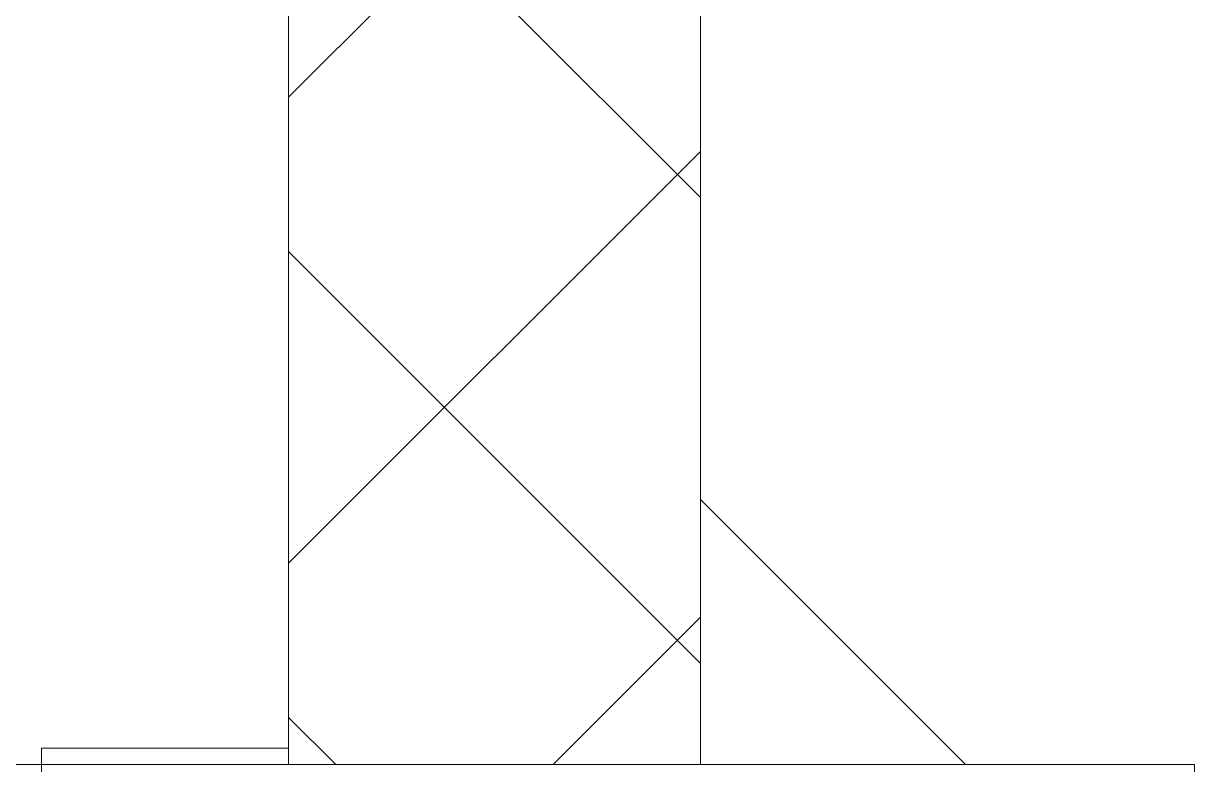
# Model space of a CAD drawing. Header units: millimetres. Extents: x -213547 to 415037, y -3642 to 106956.
# Drawn here: x 86113.6 to 86184.7, y 92586.1 to 92631.1 of the extents above; entities that cross this region are included whole.
import ezdxf

# ---------------------------------------------------------------- set-up
doc = ezdxf.new("R2010")
doc.units = ezdxf.units.MM
doc.layers.add('A-DOOR-1', color=7, linetype='Continuous', lineweight=5, true_color=0xc0c0c0)
doc.layers.add('A-DOOR-FRAM-1', color=7, linetype='Continuous', lineweight=5, true_color=0xc0c0c0)
for name, color, linetype, lineweight in [('A-DOOR-FRAM-2', 7, 'Continuous', 5), ('A-FLOR', 7, 'Continuous', 9), ('I-WALL', 7, 'Continuous', 5)]:
    doc.layers.add(name, color=color, linetype=linetype, lineweight=lineweight)
doc.layers.get('A-DOOR-1').off()

# ---------------------------------------------------------------- blocks, each defined once
blk = doc.blocks.new('110_Дверь_СКБ_1Ст_Внутренняя1 - Д-8 950x2100h_охрана-V70-Объем проектирования 1 этажа')
at = {"layer": 'A-DOOR-FRAM-2'}
h = blk.add_hatch(dxfattribs=at)
h.set_pattern_fill('FP_34', color=256, style=0, pattern_type=2)
h.set_pattern_definition([(45, (-296.384, 164.685), (-14.14213562373095, 14.14213562373095), []), (135, (-296.384, 164.685), (-14.14213562373095, -14.14213562373095), [])])
h.paths.add_polyline_path([(-457.5000000000953, 99.9999999999816), (-462.5000000000595, 99.9999999999816), (-462.5000000000595, -100.0000000000162), (-437.5000000000825, -100.0000000000162), (-437.5000000000825, 99.9999999999816), (-451.5564733155209, 99.9999999999816)])
at = {"layer": 'A-DOOR-FRAM-1'}
for p, q in [((-492.500000000005, 107.999999999997), (-492.500000000005, 99.99999999999613)), ((-422.5000000000047, 99.99999999999613), (-422.5000000000047, 107.999999999997)), ((-492.500000000005, 99.99999999999613), (-422.5000000000047, 99.99999999999613)), ((-437.5000000000049, 99.99999999999422), (-462.5000000000051, 99.99999999999422)), ((-462.5000000000051, 99.99999999999422), (-462.5000000000051, -100.0000000000062)), ((-412.5000000000065, 100.0000000009467), (-437.5000000000076, 100.0000000009467)), ((-437.5000000000076, 100.0000000009467), (-437.5000000000076, 20.0000000009467)), ((-437.5000000000049, -100.0000000000062), (-437.5000000000049, 99.99999999999422)), ((-422.5000000000047, 99.99999999999613), (-437.5000000000049, 99.99999999999613)), ((-437.5000000000049, 99.99999999999613), (-437.5000000000049, 98.99999999999687)), ((-422.5000000000047, 98.99999999999687), (-422.5000000000047, 99.99999999999613)), ((-437.5000000000049, 98.99999999999687), (-422.5000000000047, 98.99999999999687))]:
    blk.add_line(p, q, dxfattribs=at)
blk = doc.blocks.new('1floor')
at = {"layer": 'I-WALL'}
h = blk.add_hatch(dxfattribs=at)
h.set_pattern_fill('FP_23', color=256, style=0, pattern_type=2)
h.set_pattern_definition([(135, (0, 0), (-141.4213562373095, -141.4213562373095), [])])
h.paths.add_polyline_path([(88388.92284497866, 13400.00000533496), (88410.00000000135, 13400.00000533496), (88410.00000000135, 13600.00000533495), (88200.00000000132, 13600.00000533495), (88200.00000000132, 13400.00000533496), (88380.00000000132, 13400.00000533496)])
h.paths.add_polyline_path([(87357.39105857225, 13400.00000533496), (87500.00000000131, 13400.00000533496), (87500.00000000131, 13600.00000533496), (87318.39899974946, 13600.00000533496), (87318.39899974946, 13400.00000533496)])
h.paths.add_polyline_path([(86469.99999871953, 13400.00000533496), (86618.39899974945, 13400.00000533496), (86618.39899974945, 13600.00000533496), (86090.0000000013, 13600.00000533496), (86090.0000000013, 13400.00000533496), (86325.85927216584, 13400.00000533496)])
h.paths.add_polyline_path([(84749.99999871952, 13400.00000533496), (85140.0000000013, 13400.00000533496), (85140.0000000013, 13600.00000533495), (84699.99999871946, 13600.00000533501), (84699.99999871946, 13400.00000533499), (84724.3055546887, 13400.00000533499)])
at = {"layer": 'A-FLOR'}
blk.add_line((86050.00000000122, 13400.00000533494), (85995.00000000124, 13400.00000533494), dxfattribs=at)
at = {"layer": 'A-DOOR-1', "rotation": 180}
blk.add_blockref('110_Дверь_СКБ_1Ст_Внутренняя1 - Д-8 950x2100h_охрана-V70-Объем проектирования 1 этажа', (85627.50000000122, 13500.00000533494), dxfattribs=at)

msp = doc.modelspace()

# ---------------------------------------------------------------- block references
msp.add_blockref('1floor', (64.70176383625949, 79186.05045699797))

doc.saveas('drawing.dxf')
